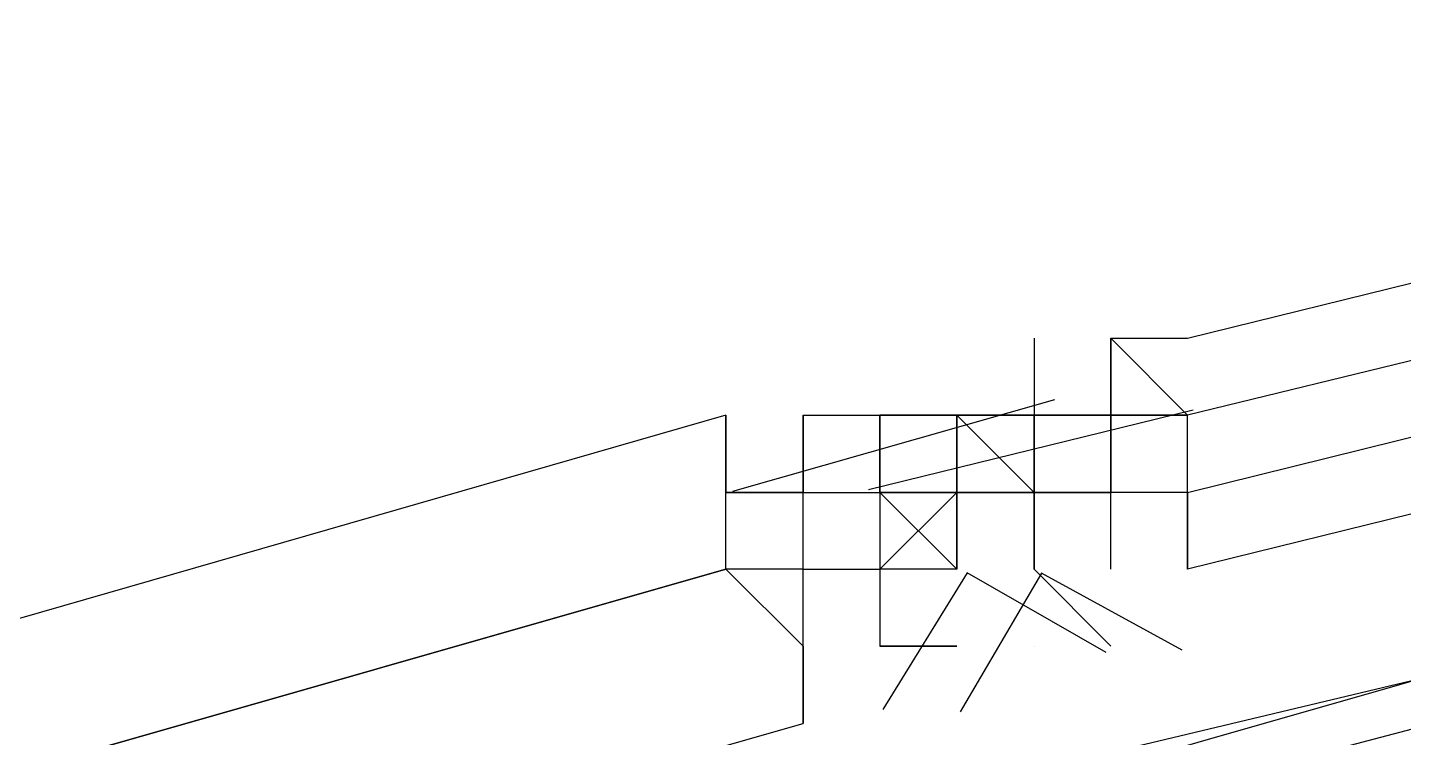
# Model space of a CAD drawing. Header units: feet. Extents: x -84 to 198, y -22 to 181.
# Drawn here: x 59.6523 to 59.8907, y 150.442 to 150.5649 of the extents above; entities that cross this region are included whole.
import ezdxf

# ---------------------------------------------------------------- set-up
doc = ezdxf.new("R2010")
doc.units = ezdxf.units.FT
doc.layers.add('A-LINEA', color=7, linetype='CONTINUOUS')

msp = doc.modelspace()

# ---------------------------------------------------------------- linework, layer by layer
at = {"layer": 'A-LINEA'}
for p, q in [((59.8267, 150.5111), (59.8267, 150.5111)), ((59.8267, 150.5111), (59.8267, 150.4978)), ((59.8267, 150.5111), (59.8267, 150.5111)), ((59.8267, 150.5111), (59.8267, 150.4978)), ((59.84, 150.5111), (59.84, 150.5111)), ((59.84, 150.5111), (59.84, 150.5111)), ((59.84, 150.5111), (59.84, 150.5111)), ((59.84, 150.5111), (59.84, 150.5111)), ((59.84, 150.5111), (59.84, 150.5111)), ((59.84, 150.5111), (59.84, 150.5111)), ((59.84, 150.5111), (59.84, 150.5111)), ((59.84, 150.5111), (59.84, 150.5111)), ((59.84, 150.5111), (59.84, 150.5111)), ((59.84, 150.4978), (59.84, 150.5111)), ((59.84, 150.5111), (59.84, 150.5111)), ((59.84, 150.5111), (59.84, 150.5111)), ((59.84, 150.5111), (59.84, 150.5111)), ((59.84, 150.5111), (59.84, 150.5111)), ((59.84, 150.5111), (59.84, 150.5111)), ((59.84, 150.5111), (59.84, 150.5111)), ((59.84, 150.5111), (59.84, 150.5111)), ((59.84, 150.5111), (59.84, 150.5111)), ((59.84, 150.5111), (59.84, 150.5111)), ((59.84, 150.4978), (59.84, 150.5111)), ((59.7745, 150.4846), (59.8303, 150.5005)), ((59.7745, 150.4846), (59.8303, 150.5005)), ((59.7733, 150.4844), (59.7733, 150.4978)), ((59.7733, 150.4978), (59.7733, 150.4978)), ((59.7733, 150.4978), (59.7733, 150.4844)), ((59.7733, 150.4844), (59.7733, 150.4978)), ((59.7733, 150.4978), (59.7733, 150.4978)), ((59.7733, 150.4978), (59.7733, 150.4844)), ((59.7867, 150.4978), (59.8, 150.4978)), ((59.7867, 150.4978), (59.7867, 150.4978)), ((59.7867, 150.4844), (59.7867, 150.4978)), ((59.7867, 150.4978), (59.7867, 150.4844)), ((59.7867, 150.4978), (59.7867, 150.4844)), ((59.7867, 150.4978), (59.7867, 150.4844)), ((59.7867, 150.4978), (59.7867, 150.4844)), ((59.7867, 150.4844), (59.7867, 150.4978)), ((59.7867, 150.4978), (59.7867, 150.4978)), ((59.7867, 150.4978), (59.8, 150.4978)), ((59.7867, 150.4978), (59.7867, 150.4978)), ((59.7867, 150.4844), (59.7867, 150.4978)), ((59.7867, 150.4978), (59.7867, 150.4844)), ((59.7867, 150.4978), (59.7867, 150.4844)), ((59.7867, 150.4978), (59.7867, 150.4844)), ((59.7867, 150.4978), (59.7867, 150.4844)), ((59.7867, 150.4844), (59.7867, 150.4978)), ((59.7867, 150.4978), (59.7867, 150.4978)), ((59.798, 150.4849), (59.8543, 150.4987)), ((59.798, 150.4849), (59.8543, 150.4987)), ((59.8, 150.4978), (59.8, 150.4978)), ((59.8133, 150.4978), (59.8, 150.4978)), ((59.8, 150.4978), (59.8, 150.4978)), ((59.8, 150.4978), (59.8, 150.4978)), ((59.8, 150.4844), (59.8, 150.4978)), ((59.8, 150.4978), (59.8, 150.4978)), ((59.8, 150.4978), (59.8, 150.4978)), ((59.8, 150.4978), (59.8, 150.4978)), ((59.8, 150.4978), (59.8, 150.4978)), ((59.8, 150.4978), (59.8, 150.4978)), ((59.8, 150.4978), (59.8, 150.4978)), ((59.8, 150.4978), (59.8, 150.4978)), ((59.8, 150.4978), (59.8, 150.4978)), ((59.8, 150.4978), (59.8, 150.4978)), ((59.8, 150.4978), (59.8, 150.4844)), ((59.8, 150.4978), (59.8, 150.4978)), ((59.8, 150.4978), (59.8, 150.4844)), ((59.8, 150.4978), (59.8, 150.4978)), ((59.8, 150.4978), (59.8, 150.4978)), ((59.8, 150.4978), (59.8, 150.4978)), ((59.8, 150.4844), (59.8, 150.4978)), ((59.8, 150.4978), (59.8, 150.4978)), ((59.8, 150.4978), (59.8, 150.4978)), ((59.8, 150.4978), (59.8133, 150.4978)), ((59.8, 150.4978), (59.8, 150.4978)), ((59.8, 150.4978), (59.8, 150.4978)), ((59.8, 150.4844), (59.8, 150.4978)), ((59.8, 150.4978), (59.8, 150.4978)), ((59.8, 150.4978), (59.8, 150.4978)), ((59.8, 150.4978), (59.8, 150.4978)), ((59.8, 150.4978), (59.8, 150.4978)), ((59.8, 150.4844), (59.8, 150.4978)), ((59.8, 150.4978), (59.8, 150.4978)), ((59.8, 150.4978), (59.8, 150.4978)), ((59.8, 150.4978), (59.8, 150.4978)), ((59.8133, 150.4978), (59.8, 150.4978)), ((59.8, 150.4978), (59.8, 150.4978)), ((59.8, 150.4978), (59.8, 150.4978)), ((59.8, 150.4844), (59.8, 150.4978)), ((59.8, 150.4978), (59.8, 150.4978)), ((59.8, 150.4978), (59.8, 150.4978)), ((59.8, 150.4978), (59.8, 150.4978)), ((59.8, 150.4978), (59.8, 150.4978)), ((59.8, 150.4978), (59.8, 150.4978)), ((59.8, 150.4978), (59.8, 150.4978)), ((59.8, 150.4978), (59.8, 150.4978)), ((59.8, 150.4978), (59.8, 150.4978)), ((59.8, 150.4978), (59.8, 150.4978)), ((59.8, 150.4978), (59.8, 150.4844)), ((59.8, 150.4978), (59.8, 150.4978)), ((59.8, 150.4978), (59.8, 150.4844)), ((59.8, 150.4978), (59.8, 150.4978)), ((59.8, 150.4978), (59.8, 150.4978)), ((59.8, 150.4978), (59.8, 150.4978)), ((59.8, 150.4844), (59.8, 150.4978)), ((59.8, 150.4978), (59.8, 150.4978)), ((59.8, 150.4978), (59.8, 150.4978)), ((59.8, 150.4978), (59.8133, 150.4978)), ((59.8, 150.4978), (59.8, 150.4978)), ((59.8, 150.4978), (59.8, 150.4978)), ((59.8, 150.4844), (59.8, 150.4978)), ((59.8, 150.4978), (59.8, 150.4978)), ((59.8, 150.4978), (59.8, 150.4978)), ((59.8, 150.4978), (59.8, 150.4978)), ((59.8, 150.4978), (59.8, 150.4978)), ((59.8, 150.4844), (59.8, 150.4978)), ((59.8, 150.4978), (59.8, 150.4978)), ((59.8, 150.4978), (59.8, 150.4978)), ((59.8133, 150.4844), (59.8133, 150.4978)), ((59.8133, 150.4978), (59.8133, 150.4978)), ((59.8133, 150.4978), (59.8133, 150.4978)), ((59.8133, 150.4978), (59.8133, 150.4978)), ((59.8133, 150.4978), (59.8133, 150.4978)), ((59.8267, 150.4978), (59.8133, 150.4978)), ((59.8133, 150.4978), (59.8133, 150.4844)), ((59.8133, 150.4978), (59.8133, 150.4978)), ((59.8133, 150.4978), (59.8133, 150.4978)), ((59.8133, 150.4978), (59.8133, 150.4978)), ((59.8133, 150.4978), (59.8133, 150.4978)), ((59.8133, 150.4978), (59.8133, 150.4978)), ((59.8267, 150.4978), (59.8133, 150.4978)), ((59.8267, 150.4978), (59.8133, 150.4978)), ((59.8267, 150.4978), (59.8133, 150.4978)), ((59.8267, 150.4978), (59.8133, 150.4978)), ((59.8267, 150.4978), (59.8133, 150.4978)), ((59.8267, 150.4978), (59.8133, 150.4978)), ((59.8133, 150.4978), (59.8133, 150.4978)), ((59.8133, 150.4978), (59.8133, 150.4978)), ((59.8133, 150.4978), (59.8133, 150.4978)), ((59.8133, 150.4844), (59.8133, 150.4978)), ((59.8133, 150.4978), (59.8267, 150.4978)), ((59.8133, 150.4978), (59.8133, 150.4978)), ((59.8133, 150.4978), (59.8133, 150.4978)), ((59.8133, 150.4978), (59.8133, 150.4978)), ((59.8133, 150.4978), (59.8133, 150.4978)), ((59.8133, 150.4978), (59.8133, 150.4978)), ((59.8133, 150.4978), (59.8133, 150.4978)), ((59.8133, 150.4978), (59.8133, 150.4978)), ((59.8133, 150.4978), (59.8133, 150.4978)), ((59.8133, 150.4978), (59.8133, 150.4978)), ((59.8133, 150.4978), (59.8133, 150.4978)), ((59.8133, 150.4978), (59.8133, 150.4978)), ((59.8133, 150.4978), (59.8133, 150.4978)), ((59.8133, 150.4978), (59.8133, 150.4978)), ((59.8133, 150.4978), (59.8133, 150.4978)), ((59.8133, 150.4978), (59.8133, 150.4978)), ((59.8133, 150.4978), (59.8133, 150.4978)), ((59.8267, 150.4978), (59.8133, 150.4978)), ((59.8267, 150.4978), (59.8133, 150.4978)), ((59.8133, 150.4844), (59.8133, 150.4978)), ((59.8133, 150.4978), (59.8133, 150.4978)), ((59.8133, 150.4978), (59.8133, 150.4978)), ((59.8133, 150.4978), (59.8133, 150.4978)), ((59.8133, 150.4978), (59.8133, 150.4978)), ((59.8267, 150.4978), (59.8133, 150.4978)), ((59.8133, 150.4978), (59.8133, 150.4844)), ((59.8133, 150.4978), (59.8133, 150.4978)), ((59.8133, 150.4978), (59.8133, 150.4978)), ((59.8133, 150.4978), (59.8133, 150.4978)), ((59.8133, 150.4978), (59.8133, 150.4978)), ((59.8133, 150.4978), (59.8133, 150.4978)), ((59.8267, 150.4978), (59.8133, 150.4978)), ((59.8267, 150.4978), (59.8133, 150.4978)), ((59.8267, 150.4978), (59.8133, 150.4978)), ((59.8267, 150.4978), (59.8133, 150.4978)), ((59.8267, 150.4978), (59.8133, 150.4978)), ((59.8267, 150.4978), (59.8133, 150.4978)), ((59.8133, 150.4978), (59.8133, 150.4978)), ((59.8133, 150.4978), (59.8133, 150.4978)), ((59.8133, 150.4978), (59.8133, 150.4978)), ((59.8133, 150.4844), (59.8133, 150.4978)), ((59.8133, 150.4978), (59.8267, 150.4978)), ((59.8133, 150.4978), (59.8133, 150.4978)), ((59.8133, 150.4978), (59.8133, 150.4978)), ((59.8133, 150.4978), (59.8133, 150.4978)), ((59.8133, 150.4978), (59.8133, 150.4978)), ((59.8133, 150.4978), (59.8133, 150.4978)), ((59.8133, 150.4978), (59.8133, 150.4978)), ((59.8133, 150.4978), (59.8133, 150.4978)), ((59.8133, 150.4978), (59.8133, 150.4978)), ((59.8133, 150.4978), (59.8133, 150.4978)), ((59.8133, 150.4978), (59.8133, 150.4978)), ((59.8133, 150.4978), (59.8133, 150.4978)), ((59.8133, 150.4978), (59.8133, 150.4978)), ((59.8133, 150.4978), (59.8133, 150.4978)), ((59.8133, 150.4978), (59.8133, 150.4978)), ((59.8133, 150.4978), (59.8133, 150.4978)), ((59.8133, 150.4978), (59.8133, 150.4978)), ((59.8267, 150.4978), (59.8133, 150.4978)), ((59.8267, 150.4978), (59.8133, 150.4978)), ((59.8267, 150.4978), (59.8267, 150.4978)), ((59.8267, 150.4978), (59.8267, 150.4978)), ((59.8267, 150.4978), (59.8267, 150.4978)), ((59.8267, 150.4844), (59.8267, 150.4978)), ((59.8267, 150.4978), (59.8267, 150.4978)), ((59.8267, 150.4978), (59.8267, 150.4978)), ((59.8267, 150.4978), (59.8267, 150.4978)), ((59.8267, 150.4978), (59.8267, 150.4978)), ((59.8267, 150.4978), (59.8267, 150.4978)), ((59.8267, 150.4978), (59.8267, 150.4978)), ((59.8267, 150.4978), (59.8267, 150.4978)), ((59.8267, 150.4978), (59.8267, 150.4978)), ((59.8267, 150.4978), (59.8267, 150.4978)), ((59.8267, 150.4978), (59.8267, 150.4978)), ((59.8267, 150.4978), (59.8267, 150.4978)), ((59.8267, 150.4978), (59.8267, 150.4978)), ((59.8267, 150.4978), (59.8267, 150.4978)), ((59.8267, 150.4978), (59.84, 150.4978)), ((59.8267, 150.4978), (59.8267, 150.4978)), ((59.8267, 150.4978), (59.8267, 150.4978)), ((59.8267, 150.4978), (59.8267, 150.4978)), ((59.8267, 150.4978), (59.8267, 150.4978)), ((59.8267, 150.4978), (59.8267, 150.4978)), ((59.8267, 150.4978), (59.8267, 150.4978)), ((59.8267, 150.4978), (59.8267, 150.4978)), ((59.8267, 150.4978), (59.8267, 150.4978)), ((59.8267, 150.4978), (59.8267, 150.4978)), ((59.8267, 150.4978), (59.8267, 150.4978)), ((59.8267, 150.4844), (59.8267, 150.4978)), ((59.8267, 150.4978), (59.8267, 150.4978)), ((59.8267, 150.4978), (59.8267, 150.4978)), ((59.8267, 150.4978), (59.8267, 150.4978)), ((59.8267, 150.4978), (59.8267, 150.4978)), ((59.8267, 150.4978), (59.8267, 150.4978)), ((59.8267, 150.4978), (59.8267, 150.4978)), ((59.8267, 150.4978), (59.8267, 150.4978)), ((59.8267, 150.4844), (59.8267, 150.4978)), ((59.8267, 150.4978), (59.8267, 150.4978)), ((59.8267, 150.4978), (59.8267, 150.4978)), ((59.8267, 150.4978), (59.8267, 150.4978)), ((59.8267, 150.4978), (59.8267, 150.4978)), ((59.8267, 150.4978), (59.8267, 150.4978)), ((59.8267, 150.4978), (59.8267, 150.4978)), ((59.8267, 150.4978), (59.8267, 150.4978)), ((59.8267, 150.4978), (59.8267, 150.4978)), ((59.8267, 150.4978), (59.8267, 150.4978)), ((59.8267, 150.4844), (59.8267, 150.4978)), ((59.8267, 150.4978), (59.8267, 150.4978)), ((59.8267, 150.4978), (59.8267, 150.4978)), ((59.8267, 150.4978), (59.8267, 150.4978)), ((59.8267, 150.4978), (59.8267, 150.4978)), ((59.8267, 150.4978), (59.8267, 150.4978)), ((59.8267, 150.4978), (59.8267, 150.4978)), ((59.8267, 150.4978), (59.8267, 150.4978)), ((59.8267, 150.4978), (59.8267, 150.4978)), ((59.8267, 150.4978), (59.8267, 150.4978)), ((59.8267, 150.4978), (59.8267, 150.4978)), ((59.8267, 150.4978), (59.8267, 150.4978)), ((59.8267, 150.4978), (59.8267, 150.4978)), ((59.8267, 150.4978), (59.8267, 150.4978)), ((59.8267, 150.4978), (59.84, 150.4978)), ((59.8267, 150.4978), (59.8267, 150.4978)), ((59.8267, 150.4978), (59.8267, 150.4978)), ((59.8267, 150.4978), (59.8267, 150.4978)), ((59.8267, 150.4978), (59.8267, 150.4978)), ((59.8267, 150.4978), (59.8267, 150.4978)), ((59.8267, 150.4978), (59.8267, 150.4978)), ((59.8267, 150.4978), (59.8267, 150.4978)), ((59.8267, 150.4978), (59.8267, 150.4978)), ((59.8267, 150.4978), (59.8267, 150.4978)), ((59.8267, 150.4978), (59.8267, 150.4978)), ((59.8267, 150.4844), (59.8267, 150.4978)), ((59.8267, 150.4978), (59.8267, 150.4978)), ((59.8267, 150.4978), (59.8267, 150.4978)), ((59.8267, 150.4978), (59.8267, 150.4978)), ((59.8267, 150.4978), (59.8267, 150.4978)), ((59.8267, 150.4978), (59.8267, 150.4978)), ((59.8267, 150.4978), (59.8267, 150.4978)), ((59.8267, 150.4978), (59.8267, 150.4978)), ((59.8267, 150.4844), (59.8267, 150.4978)), ((59.8267, 150.4978), (59.8267, 150.4978)), ((59.8267, 150.4978), (59.8267, 150.4978)), ((59.8267, 150.4978), (59.8267, 150.4978)), ((59.8267, 150.4978), (59.8267, 150.4978)), ((59.8267, 150.4978), (59.8267, 150.4978)), ((59.8267, 150.4978), (59.8267, 150.4978)), ((59.84, 150.4978), (59.84, 150.4978)), ((59.84, 150.4844), (59.84, 150.4978)), ((59.8533, 150.4978), (59.84, 150.4978)), ((59.84, 150.4978), (59.84, 150.4978)), ((59.84, 150.4978), (59.84, 150.4978)), ((59.84, 150.4978), (59.84, 150.4978)), ((59.84, 150.4978), (59.84, 150.4978)), ((59.84, 150.4844), (59.84, 150.4978)), ((59.84, 150.4978), (59.84, 150.4978)), ((59.84, 150.4978), (59.84, 150.4978)), ((59.84, 150.4978), (59.84, 150.4978)), ((59.84, 150.4978), (59.84, 150.4978)), ((59.84, 150.4978), (59.84, 150.4978)), ((59.84, 150.4978), (59.84, 150.4978)), ((59.84, 150.4978), (59.84, 150.4978)), ((59.84, 150.4978), (59.84, 150.4978)), ((59.84, 150.4978), (59.84, 150.4978)), ((59.84, 150.4978), (59.84, 150.4978)), ((59.84, 150.4978), (59.84, 150.4978)), ((59.84, 150.4978), (59.84, 150.4978)), ((59.84, 150.4978), (59.84, 150.4978)), ((59.84, 150.4978), (59.84, 150.4978)), ((59.84, 150.4978), (59.84, 150.4978)), ((59.84, 150.4978), (59.84, 150.4978)), ((59.84, 150.4978), (59.84, 150.4978)), ((59.84, 150.4978), (59.84, 150.4978)), ((59.84, 150.4978), (59.8533, 150.4978)), ((59.84, 150.4978), (59.84, 150.4978)), ((59.84, 150.4978), (59.84, 150.4978)), ((59.84, 150.4978), (59.84, 150.4978)), ((59.84, 150.4978), (59.84, 150.4978)), ((59.84, 150.4844), (59.84, 150.4978)), ((59.8533, 150.4978), (59.84, 150.4978)), ((59.84, 150.4978), (59.84, 150.4978)), ((59.84, 150.4978), (59.84, 150.4978)), ((59.84, 150.4978), (59.84, 150.4978)), ((59.84, 150.4978), (59.84, 150.4978)), ((59.84, 150.4844), (59.84, 150.4978)), ((59.84, 150.4978), (59.84, 150.4978)), ((59.84, 150.4978), (59.84, 150.4978)), ((59.84, 150.4978), (59.84, 150.4978)), ((59.84, 150.4978), (59.84, 150.4978)), ((59.84, 150.4978), (59.84, 150.4978)), ((59.84, 150.4978), (59.84, 150.4978)), ((59.84, 150.4978), (59.84, 150.4978)), ((59.84, 150.4978), (59.84, 150.4978)), ((59.84, 150.4978), (59.84, 150.4978)), ((59.84, 150.4978), (59.84, 150.4978)), ((59.84, 150.4978), (59.84, 150.4978)), ((59.84, 150.4978), (59.84, 150.4978)), ((59.84, 150.4978), (59.84, 150.4978)), ((59.84, 150.4978), (59.84, 150.4978)), ((59.84, 150.4978), (59.84, 150.4978)), ((59.84, 150.4978), (59.84, 150.4978)), ((59.84, 150.4978), (59.84, 150.4978)), ((59.84, 150.4978), (59.84, 150.4978)), ((59.84, 150.4978), (59.8533, 150.4978)), ((59.84, 150.4978), (59.84, 150.4978)), ((59.84, 150.4978), (59.84, 150.4978)), ((59.84, 150.4978), (59.84, 150.4978)), ((59.8533, 150.4978), (59.8533, 150.4978)), ((59.8533, 150.4978), (59.8533, 150.4978)), ((59.8533, 150.4978), (59.8533, 150.4978)), ((59.8533, 150.4978), (59.8533, 150.4978)), ((59.7733, 150.4844), (59.7733, 150.4844)), ((59.7733, 150.4844), (59.7733, 150.4844)), ((59.7733, 150.4844), (59.7733, 150.4844)), ((59.7733, 150.4844), (59.7733, 150.4844)), ((59.7733, 150.4844), (59.7733, 150.4844)), ((59.7733, 150.4844), (59.7733, 150.4844)), ((59.7733, 150.4844), (59.7733, 150.4844)), ((59.7733, 150.4844), (59.7733, 150.4844)), ((59.7733, 150.4844), (59.7733, 150.4844)), ((59.7733, 150.4844), (59.7733, 150.4844)), ((59.7733, 150.4844), (59.7867, 150.4844)), ((59.7733, 150.4844), (59.7733, 150.4844)), ((59.7733, 150.4844), (59.7733, 150.4844)), ((59.7867, 150.4844), (59.7733, 150.4844)), ((59.7867, 150.4844), (59.7733, 150.4844)), ((59.7867, 150.4844), (59.7733, 150.4844)), ((59.7867, 150.4844), (59.7733, 150.4844)), ((59.7867, 150.4844), (59.7733, 150.4844)), ((59.7867, 150.4844), (59.7733, 150.4844)), ((59.7733, 150.4711), (59.7733, 150.4844)), ((59.7733, 150.4844), (59.7733, 150.4844)), ((59.7733, 150.4844), (59.7733, 150.4844)), ((59.7733, 150.4844), (59.7733, 150.4844)), ((59.7733, 150.4844), (59.7733, 150.4844)), ((59.7733, 150.4844), (59.7733, 150.4844)), ((59.7733, 150.4844), (59.7733, 150.4844)), ((59.7733, 150.4844), (59.7733, 150.4844)), ((59.7733, 150.4844), (59.7733, 150.4844)), ((59.7733, 150.4844), (59.7733, 150.4844)), ((59.7733, 150.4844), (59.7733, 150.4844)), ((59.7733, 150.4844), (59.7867, 150.4844)), ((59.7733, 150.4844), (59.7733, 150.4844)), ((59.7733, 150.4844), (59.7733, 150.4844)), ((59.7867, 150.4844), (59.7733, 150.4844)), ((59.7867, 150.4844), (59.7733, 150.4844)), ((59.7867, 150.4844), (59.7733, 150.4844)), ((59.7867, 150.4844), (59.7733, 150.4844)), ((59.7867, 150.4844), (59.7733, 150.4844)), ((59.7867, 150.4844), (59.7733, 150.4844)), ((59.7733, 150.4711), (59.7733, 150.4844)), ((59.7867, 150.4711), (59.7867, 150.4844)), ((59.7867, 150.4844), (59.7867, 150.4844)), ((59.7867, 150.4844), (59.7867, 150.4844)), ((59.7867, 150.4844), (59.7867, 150.4844)), ((59.7867, 150.4844), (59.7867, 150.4844)), ((59.7867, 150.4711), (59.7867, 150.4844)), ((59.7867, 150.4844), (59.7867, 150.4844)), ((59.7867, 150.4844), (59.7867, 150.4844)), ((59.7867, 150.4844), (59.7867, 150.4844)), ((59.7867, 150.4844), (59.7867, 150.4844)), ((59.7867, 150.4711), (59.7867, 150.4844)), ((59.7867, 150.4844), (59.7867, 150.4844)), ((59.7867, 150.4844), (59.7867, 150.4844)), ((59.7867, 150.4844), (59.7867, 150.4844)), ((59.7867, 150.4844), (59.7867, 150.4844)), ((59.7867, 150.4844), (59.7867, 150.4844)), ((59.7867, 150.4844), (59.7867, 150.4844)), ((59.7867, 150.4844), (59.7867, 150.4844)), ((59.7867, 150.4844), (59.7867, 150.4844)), ((59.7867, 150.4844), (59.7867, 150.4844)), ((59.7867, 150.4844), (59.7867, 150.4844)), ((59.7867, 150.4844), (59.7867, 150.4844)), ((59.7867, 150.4844), (59.7867, 150.4844)), ((59.7867, 150.4844), (59.7867, 150.4844)), ((59.7867, 150.4844), (59.7867, 150.4844)), ((59.7867, 150.4844), (59.7867, 150.4844)), ((59.7867, 150.4844), (59.7867, 150.4844)), ((59.7867, 150.4844), (59.7867, 150.4844)), ((59.7867, 150.4844), (59.7867, 150.4844)), ((59.7867, 150.4711), (59.7867, 150.4844)), ((59.7867, 150.4844), (59.7867, 150.4844)), ((59.7867, 150.4844), (59.7867, 150.4844)), ((59.7867, 150.4844), (59.7867, 150.4844)), ((59.7867, 150.4844), (59.7867, 150.4844)), ((59.7867, 150.4711), (59.7867, 150.4844)), ((59.7867, 150.4844), (59.7867, 150.4844)), ((59.7867, 150.4844), (59.7867, 150.4844)), ((59.7867, 150.4844), (59.7867, 150.4844)), ((59.7867, 150.4844), (59.7867, 150.4844)), ((59.7867, 150.4711), (59.7867, 150.4844)), ((59.7867, 150.4844), (59.7867, 150.4844)), ((59.7867, 150.4844), (59.7867, 150.4844)), ((59.7867, 150.4844), (59.7867, 150.4844)), ((59.7867, 150.4844), (59.7867, 150.4844)), ((59.7867, 150.4844), (59.7867, 150.4844)), ((59.7867, 150.4844), (59.7867, 150.4844)), ((59.7867, 150.4844), (59.7867, 150.4844)), ((59.7867, 150.4844), (59.7867, 150.4844)), ((59.7867, 150.4844), (59.7867, 150.4844)), ((59.7867, 150.4844), (59.7867, 150.4844)), ((59.7867, 150.4844), (59.7867, 150.4844)), ((59.7867, 150.4844), (59.7867, 150.4844)), ((59.7867, 150.4844), (59.7867, 150.4844)), ((59.7867, 150.4844), (59.7867, 150.4844)), ((59.7867, 150.4844), (59.7867, 150.4844)), ((59.7867, 150.4844), (59.7867, 150.4844)), ((59.7867, 150.4844), (59.7867, 150.4844)), ((59.7867, 150.4844), (59.7867, 150.4844)), ((59.8, 150.4844), (59.8, 150.4844)), ((59.8, 150.4844), (59.8, 150.4844)), ((59.8, 150.4844), (59.8, 150.4844)), ((59.8133, 150.4711), (59.8, 150.4844)), ((59.8, 150.4844), (59.8, 150.4844)), ((59.8, 150.4844), (59.8, 150.4844)), ((59.8, 150.4844), (59.8, 150.4844)), ((59.8, 150.4844), (59.8, 150.4844)), ((59.8133, 150.4844), (59.8, 150.4844)), ((59.8, 150.4844), (59.8, 150.4844)), ((59.8, 150.4844), (59.8, 150.4844)), ((59.8, 150.4844), (59.8, 150.4844)), ((59.8, 150.4844), (59.8, 150.4844)), ((59.8, 150.4844), (59.8, 150.4844)), ((59.8, 150.4844), (59.8, 150.4844)), ((59.8, 150.4844), (59.8, 150.4844)), ((59.8, 150.4844), (59.8, 150.4844)), ((59.8, 150.4844), (59.8, 150.4844)), ((59.8, 150.4844), (59.8, 150.4844)), ((59.8, 150.4844), (59.8, 150.4844)), ((59.8, 150.4844), (59.8, 150.4844)), ((59.8, 150.4844), (59.8, 150.4844)), ((59.8, 150.4844), (59.8, 150.4844)), ((59.8, 150.4844), (59.8, 150.4844)), ((59.8, 150.4711), (59.8133, 150.4844)), ((59.8, 150.4844), (59.8, 150.4844)), ((59.8, 150.4844), (59.8, 150.4844)), ((59.8, 150.4844), (59.8, 150.4844)), ((59.8, 150.4844), (59.8, 150.4844)), ((59.8, 150.4844), (59.8, 150.4844)), ((59.8, 150.4844), (59.8, 150.4844)), ((59.8, 150.4844), (59.8, 150.4844)), ((59.8, 150.4844), (59.8133, 150.4844)), ((59.8, 150.4844), (59.8, 150.4844)), ((59.8, 150.4844), (59.8, 150.4844)), ((59.8, 150.4844), (59.8, 150.4844)), ((59.8, 150.4844), (59.8, 150.4844)), ((59.8, 150.4844), (59.8, 150.4711)), ((59.8, 150.4844), (59.8, 150.4844)), ((59.8, 150.4844), (59.8, 150.4711)), ((59.8, 150.4844), (59.8133, 150.4844)), ((59.8, 150.4844), (59.8, 150.4844)), ((59.8, 150.4844), (59.8, 150.4844)), ((59.8, 150.4844), (59.8, 150.4844)), ((59.8, 150.4844), (59.8, 150.4844)), ((59.8, 150.4844), (59.8, 150.4844)), ((59.8, 150.4844), (59.8, 150.4844)), ((59.8, 150.4844), (59.8, 150.4844)), ((59.8, 150.4844), (59.8, 150.4844)), ((59.8, 150.4844), (59.8, 150.4844)), ((59.8, 150.4844), (59.8, 150.4844)), ((59.8, 150.4844), (59.8, 150.4844)), ((59.8, 150.4844), (59.8, 150.4844)), ((59.8, 150.4844), (59.8, 150.4844)), ((59.8, 150.4844), (59.8, 150.4844)), ((59.8, 150.4844), (59.8, 150.4844)), ((59.8133, 150.4711), (59.8, 150.4844)), ((59.8, 150.4844), (59.8, 150.4844)), ((59.8, 150.4844), (59.8, 150.4844)), ((59.8, 150.4844), (59.8, 150.4844)), ((59.8, 150.4844), (59.8, 150.4844)), ((59.8133, 150.4844), (59.8, 150.4844)), ((59.8, 150.4844), (59.8, 150.4844)), ((59.8, 150.4844), (59.8, 150.4844)), ((59.8, 150.4844), (59.8, 150.4844)), ((59.8, 150.4844), (59.8, 150.4844)), ((59.8, 150.4844), (59.8, 150.4844)), ((59.8, 150.4844), (59.8, 150.4844)), ((59.8, 150.4844), (59.8, 150.4844)), ((59.8, 150.4844), (59.8, 150.4844)), ((59.8, 150.4844), (59.8, 150.4844)), ((59.8, 150.4844), (59.8, 150.4844)), ((59.8, 150.4844), (59.8, 150.4844)), ((59.8, 150.4844), (59.8, 150.4844)), ((59.8, 150.4844), (59.8, 150.4844)), ((59.8, 150.4844), (59.8, 150.4844)), ((59.8, 150.4844), (59.8, 150.4844)), ((59.8, 150.4711), (59.8133, 150.4844)), ((59.8, 150.4844), (59.8, 150.4844)), ((59.8, 150.4844), (59.8, 150.4844)), ((59.8, 150.4844), (59.8, 150.4844)), ((59.8, 150.4844), (59.8, 150.4844)), ((59.8, 150.4844), (59.8, 150.4844)), ((59.8, 150.4844), (59.8, 150.4844)), ((59.8, 150.4844), (59.8, 150.4844)), ((59.8, 150.4844), (59.8133, 150.4844)), ((59.8, 150.4844), (59.8, 150.4844)), ((59.8, 150.4844), (59.8, 150.4844)), ((59.8, 150.4844), (59.8, 150.4844)), ((59.8, 150.4844), (59.8, 150.4844)), ((59.8, 150.4844), (59.8, 150.4711)), ((59.8, 150.4844), (59.8, 150.4844)), ((59.8, 150.4844), (59.8, 150.4711)), ((59.8, 150.4844), (59.8133, 150.4844)), ((59.8, 150.4844), (59.8, 150.4844)), ((59.8, 150.4844), (59.8, 150.4844)), ((59.8, 150.4844), (59.8, 150.4844)), ((59.8, 150.4844), (59.8, 150.4844)), ((59.8, 150.4844), (59.8, 150.4844)), ((59.8, 150.4844), (59.8, 150.4844)), ((59.8, 150.4844), (59.8, 150.4844)), ((59.8, 150.4844), (59.8, 150.4844)), ((59.8, 150.4844), (59.8, 150.4844)), ((59.8, 150.4844), (59.8, 150.4844)), ((59.8, 150.4844), (59.8, 150.4844)), ((59.8, 150.4844), (59.8, 150.4844)), ((59.8133, 150.4844), (59.8133, 150.4844)), ((59.8133, 150.4844), (59.8133, 150.4844)), ((59.8133, 150.4844), (59.8133, 150.4844)), ((59.8133, 150.4844), (59.8133, 150.4844)), ((59.8133, 150.4844), (59.8133, 150.4844)), ((59.8133, 150.4844), (59.8133, 150.4844)), ((59.8133, 150.4844), (59.8133, 150.4844)), ((59.8133, 150.4844), (59.8133, 150.4844)), ((59.8133, 150.4844), (59.8133, 150.4844)), ((59.8133, 150.4844), (59.8133, 150.4844)), ((59.8133, 150.4844), (59.8133, 150.4844)), ((59.8133, 150.4711), (59.8133, 150.4844)), ((59.8133, 150.4844), (59.8133, 150.4844)), ((59.8133, 150.4844), (59.8133, 150.4844)), ((59.8133, 150.4844), (59.8133, 150.4844)), ((59.8133, 150.4844), (59.8133, 150.4844)), ((59.8133, 150.4844), (59.8133, 150.4844)), ((59.8133, 150.4844), (59.8133, 150.4844)), ((59.8133, 150.4844), (59.8133, 150.4844)), ((59.8133, 150.4844), (59.8133, 150.4844)), ((59.8133, 150.4844), (59.8133, 150.4844)), ((59.8133, 150.4844), (59.8133, 150.4844)), ((59.8133, 150.4844), (59.8133, 150.4844)), ((59.8267, 150.4844), (59.8133, 150.4844)), ((59.8133, 150.4844), (59.8133, 150.4844)), ((59.8133, 150.4844), (59.8133, 150.4844)), ((59.8133, 150.4844), (59.8133, 150.4844)), ((59.8133, 150.4844), (59.8133, 150.4844)), ((59.8133, 150.4844), (59.8133, 150.4844)), ((59.8133, 150.4844), (59.8133, 150.4844)), ((59.8133, 150.4844), (59.8133, 150.4844)), ((59.8133, 150.4844), (59.8133, 150.4844)), ((59.8133, 150.4711), (59.8133, 150.4844)), ((59.8133, 150.4844), (59.8133, 150.4844)), ((59.8133, 150.4844), (59.8133, 150.4844)), ((59.8133, 150.4844), (59.8133, 150.4844)), ((59.8133, 150.4711), (59.8133, 150.4844)), ((59.8133, 150.4844), (59.8133, 150.4844)), ((59.8133, 150.4844), (59.8133, 150.4844)), ((59.8133, 150.4844), (59.8133, 150.4844)), ((59.8133, 150.4844), (59.8133, 150.4844)), ((59.8133, 150.4844), (59.8133, 150.4844)), ((59.8133, 150.4844), (59.8133, 150.4844)), ((59.8133, 150.4844), (59.8133, 150.4844)), ((59.8133, 150.4844), (59.8133, 150.4844)), ((59.8133, 150.4844), (59.8133, 150.4844)), ((59.8133, 150.4844), (59.8133, 150.4844)), ((59.8133, 150.4844), (59.8133, 150.4844)), ((59.8133, 150.4844), (59.8133, 150.4844)), ((59.8133, 150.4844), (59.8133, 150.4844)), ((59.8133, 150.4844), (59.8133, 150.4844)), ((59.8133, 150.4711), (59.8133, 150.4844)), ((59.8133, 150.4844), (59.8133, 150.4844)), ((59.8133, 150.4844), (59.8133, 150.4844)), ((59.8133, 150.4844), (59.8133, 150.4844)), ((59.8133, 150.4844), (59.8133, 150.4844)), ((59.8133, 150.4844), (59.8133, 150.4844)), ((59.8133, 150.4844), (59.8133, 150.4844)), ((59.8133, 150.4844), (59.8133, 150.4844)), ((59.8133, 150.4844), (59.8133, 150.4844)), ((59.8133, 150.4844), (59.8133, 150.4844)), ((59.8133, 150.4844), (59.8133, 150.4844)), ((59.8133, 150.4844), (59.8133, 150.4844)), ((59.8133, 150.4844), (59.8133, 150.4844)), ((59.8133, 150.4844), (59.8133, 150.4844)), ((59.8133, 150.4844), (59.8133, 150.4844)), ((59.8133, 150.4844), (59.8133, 150.4844)), ((59.8133, 150.4844), (59.8133, 150.4844)), ((59.8133, 150.4844), (59.8133, 150.4844)), ((59.8133, 150.4844), (59.8133, 150.4844)), ((59.8133, 150.4844), (59.8133, 150.4844)), ((59.8133, 150.4844), (59.8133, 150.4844)), ((59.8133, 150.4844), (59.8133, 150.4844)), ((59.8133, 150.4844), (59.8133, 150.4844)), ((59.8133, 150.4844), (59.8133, 150.4844)), ((59.8133, 150.4844), (59.8133, 150.4844)), ((59.8133, 150.4844), (59.8133, 150.4844)), ((59.8133, 150.4844), (59.8133, 150.4844)), ((59.8133, 150.4844), (59.8133, 150.4844)), ((59.8133, 150.4844), (59.8133, 150.4844)), ((59.8133, 150.4844), (59.8133, 150.4844)), ((59.8133, 150.4711), (59.8133, 150.4844)), ((59.8133, 150.4844), (59.8133, 150.4844)), ((59.8133, 150.4844), (59.8133, 150.4844)), ((59.8133, 150.4844), (59.8133, 150.4844)), ((59.8133, 150.4844), (59.8133, 150.4844)), ((59.8133, 150.4844), (59.8133, 150.4844)), ((59.8133, 150.4844), (59.8133, 150.4844)), ((59.8133, 150.4844), (59.8133, 150.4844)), ((59.8133, 150.4844), (59.8133, 150.4844)), ((59.8133, 150.4844), (59.8133, 150.4844)), ((59.8133, 150.4844), (59.8133, 150.4844)), ((59.8133, 150.4844), (59.8133, 150.4844)), ((59.8267, 150.4844), (59.8133, 150.4844)), ((59.8133, 150.4844), (59.8133, 150.4844)), ((59.8133, 150.4844), (59.8133, 150.4844)), ((59.8133, 150.4844), (59.8133, 150.4844)), ((59.8133, 150.4844), (59.8133, 150.4844)), ((59.8133, 150.4844), (59.8133, 150.4844)), ((59.8133, 150.4844), (59.8133, 150.4844)), ((59.8133, 150.4844), (59.8133, 150.4844)), ((59.8133, 150.4844), (59.8133, 150.4844)), ((59.8133, 150.4711), (59.8133, 150.4844)), ((59.8133, 150.4844), (59.8133, 150.4844)), ((59.8133, 150.4844), (59.8133, 150.4844)), ((59.8133, 150.4844), (59.8133, 150.4844)), ((59.8133, 150.4711), (59.8133, 150.4844)), ((59.8133, 150.4844), (59.8133, 150.4844)), ((59.8133, 150.4844), (59.8133, 150.4844)), ((59.8133, 150.4844), (59.8133, 150.4844)), ((59.8133, 150.4844), (59.8133, 150.4844)), ((59.8133, 150.4844), (59.8133, 150.4844)), ((59.8133, 150.4844), (59.8133, 150.4844)), ((59.8133, 150.4844), (59.8133, 150.4844)), ((59.8133, 150.4844), (59.8133, 150.4844)), ((59.8133, 150.4844), (59.8133, 150.4844)), ((59.8133, 150.4844), (59.8133, 150.4844)), ((59.8133, 150.4844), (59.8133, 150.4844)), ((59.8133, 150.4844), (59.8133, 150.4844)), ((59.8133, 150.4844), (59.8133, 150.4844)), ((59.8133, 150.4844), (59.8133, 150.4844)), ((59.8133, 150.4711), (59.8133, 150.4844)), ((59.8133, 150.4844), (59.8133, 150.4844)), ((59.8133, 150.4844), (59.8133, 150.4844)), ((59.8133, 150.4844), (59.8133, 150.4844)), ((59.8133, 150.4844), (59.8133, 150.4844)), ((59.8133, 150.4844), (59.8133, 150.4844)), ((59.8133, 150.4844), (59.8133, 150.4844)), ((59.8133, 150.4844), (59.8133, 150.4844)), ((59.8133, 150.4844), (59.8133, 150.4844)), ((59.8133, 150.4844), (59.8133, 150.4844)), ((59.8133, 150.4844), (59.8133, 150.4844)), ((59.8133, 150.4844), (59.8133, 150.4844)), ((59.8133, 150.4844), (59.8133, 150.4844)), ((59.8133, 150.4844), (59.8133, 150.4844)), ((59.8133, 150.4844), (59.8133, 150.4844)), ((59.8133, 150.4844), (59.8133, 150.4844)), ((59.8133, 150.4844), (59.8133, 150.4844)), ((59.8133, 150.4844), (59.8133, 150.4844)), ((59.8133, 150.4844), (59.8133, 150.4844)), ((59.8267, 150.4844), (59.8267, 150.4844)), ((59.8267, 150.4844), (59.8267, 150.4844)), ((59.84, 150.4844), (59.8267, 150.4844)), ((59.8267, 150.4844), (59.8267, 150.4844)), ((59.8267, 150.4844), (59.8267, 150.4844)), ((59.8267, 150.4844), (59.8267, 150.4844)), ((59.8267, 150.4844), (59.8267, 150.4844)), ((59.8267, 150.4844), (59.8267, 150.4844)), ((59.8267, 150.4844), (59.8267, 150.4844)), ((59.8267, 150.4844), (59.8267, 150.4844)), ((59.8267, 150.4844), (59.8267, 150.4844)), ((59.8267, 150.4844), (59.8267, 150.4844)), ((59.8267, 150.4844), (59.8267, 150.4844)), ((59.8267, 150.4844), (59.8267, 150.4844)), ((59.8267, 150.4844), (59.8267, 150.4844)), ((59.8267, 150.4844), (59.8267, 150.4844)), ((59.8267, 150.4844), (59.8267, 150.4844)), ((59.8267, 150.4844), (59.8267, 150.4844)), ((59.8267, 150.4844), (59.8267, 150.4844)), ((59.8267, 150.4844), (59.8267, 150.4844)), ((59.8267, 150.4844), (59.8267, 150.4844)), ((59.8267, 150.4844), (59.8267, 150.4844)), ((59.8267, 150.4844), (59.8267, 150.4844)), ((59.8267, 150.4844), (59.8267, 150.4844)), ((59.8267, 150.4844), (59.84, 150.4844)), ((59.8267, 150.4844), (59.8267, 150.4844)), ((59.8267, 150.4844), (59.8267, 150.4844)), ((59.8267, 150.4844), (59.8267, 150.4844)), ((59.8267, 150.4844), (59.8267, 150.4844)), ((59.8267, 150.4844), (59.8267, 150.4844)), ((59.8267, 150.4844), (59.8267, 150.4844)), ((59.8267, 150.4711), (59.8267, 150.4844)), ((59.8267, 150.4844), (59.8267, 150.4711)), ((59.8267, 150.4844), (59.8267, 150.4844)), ((59.8267, 150.4844), (59.8267, 150.4844)), ((59.8267, 150.4844), (59.8267, 150.4844)), ((59.8267, 150.4844), (59.8267, 150.4844)), ((59.8267, 150.4844), (59.8267, 150.4844)), ((59.8267, 150.4844), (59.8267, 150.4844)), ((59.8267, 150.4844), (59.8267, 150.4844)), ((59.8267, 150.4844), (59.8267, 150.4844)), ((59.8267, 150.4844), (59.8267, 150.4844)), ((59.8267, 150.4844), (59.8267, 150.4844)), ((59.84, 150.4844), (59.8267, 150.4844)), ((59.8267, 150.4844), (59.8267, 150.4844)), ((59.8267, 150.4844), (59.8267, 150.4844)), ((59.8267, 150.4844), (59.8267, 150.4844)), ((59.8267, 150.4844), (59.8267, 150.4844)), ((59.8267, 150.4844), (59.8267, 150.4844)), ((59.8267, 150.4844), (59.8267, 150.4844)), ((59.8267, 150.4844), (59.8267, 150.4844)), ((59.8267, 150.4844), (59.8267, 150.4844)), ((59.8267, 150.4844), (59.8267, 150.4844)), ((59.8267, 150.4844), (59.8267, 150.4844)), ((59.8267, 150.4844), (59.8267, 150.4844)), ((59.8267, 150.4844), (59.8267, 150.4844)), ((59.8267, 150.4844), (59.8267, 150.4844)), ((59.8267, 150.4844), (59.8267, 150.4844)), ((59.8267, 150.4844), (59.8267, 150.4844)), ((59.8267, 150.4844), (59.8267, 150.4844)), ((59.8267, 150.4844), (59.8267, 150.4844)), ((59.8267, 150.4844), (59.8267, 150.4844)), ((59.8267, 150.4844), (59.8267, 150.4844)), ((59.8267, 150.4844), (59.8267, 150.4844)), ((59.8267, 150.4844), (59.8267, 150.4844)), ((59.8267, 150.4844), (59.84, 150.4844)), ((59.8267, 150.4844), (59.8267, 150.4844)), ((59.8267, 150.4844), (59.8267, 150.4844)), ((59.8267, 150.4844), (59.8267, 150.4844)), ((59.8267, 150.4844), (59.8267, 150.4844)), ((59.8267, 150.4844), (59.8267, 150.4844)), ((59.8267, 150.4844), (59.8267, 150.4844)), ((59.8267, 150.4711), (59.8267, 150.4844)), ((59.8267, 150.4844), (59.8267, 150.4711)), ((59.8267, 150.4844), (59.8267, 150.4844)), ((59.8267, 150.4844), (59.8267, 150.4844)), ((59.8267, 150.4844), (59.8267, 150.4844)), ((59.8267, 150.4844), (59.8267, 150.4844)), ((59.8267, 150.4844), (59.8267, 150.4844)), ((59.8267, 150.4844), (59.8267, 150.4844)), ((59.8267, 150.4844), (59.8267, 150.4844)), ((59.8267, 150.4844), (59.8267, 150.4844)), ((59.84, 150.4844), (59.84, 150.4844)), ((59.84, 150.4844), (59.84, 150.4844)), ((59.8533, 150.4844), (59.84, 150.4844)), ((59.84, 150.4844), (59.84, 150.4844)), ((59.84, 150.4711), (59.84, 150.4844)), ((59.84, 150.4844), (59.84, 150.4844)), ((59.84, 150.4844), (59.84, 150.4844)), ((59.84, 150.4844), (59.84, 150.4844)), ((59.84, 150.4844), (59.84, 150.4844)), ((59.84, 150.4844), (59.84, 150.4844)), ((59.84, 150.4844), (59.84, 150.4844)), ((59.84, 150.4844), (59.84, 150.4844)), ((59.84, 150.4844), (59.84, 150.4844)), ((59.84, 150.4844), (59.84, 150.4844)), ((59.84, 150.4844), (59.84, 150.4844)), ((59.84, 150.4844), (59.84, 150.4844)), ((59.84, 150.4844), (59.84, 150.4844)), ((59.84, 150.4844), (59.84, 150.4844)), ((59.84, 150.4844), (59.84, 150.4844)), ((59.84, 150.4844), (59.84, 150.4844)), ((59.84, 150.4844), (59.84, 150.4844)), ((59.84, 150.4844), (59.84, 150.4844)), ((59.84, 150.4844), (59.84, 150.4844)), ((59.84, 150.4844), (59.84, 150.4844)), ((59.84, 150.4844), (59.84, 150.4844)), ((59.84, 150.4844), (59.84, 150.4844)), ((59.84, 150.4844), (59.84, 150.4844)), ((59.84, 150.4844), (59.84, 150.4844)), ((59.84, 150.4844), (59.84, 150.4844)), ((59.8533, 150.4844), (59.84, 150.4844)), ((59.84, 150.4844), (59.84, 150.4844)), ((59.84, 150.4711), (59.84, 150.4844)), ((59.84, 150.4844), (59.84, 150.4844)), ((59.84, 150.4844), (59.84, 150.4844)), ((59.84, 150.4844), (59.84, 150.4844)), ((59.84, 150.4844), (59.84, 150.4844)), ((59.84, 150.4844), (59.84, 150.4844)), ((59.84, 150.4844), (59.84, 150.4844)), ((59.84, 150.4844), (59.84, 150.4844)), ((59.84, 150.4844), (59.84, 150.4844)), ((59.84, 150.4844), (59.84, 150.4844)), ((59.84, 150.4844), (59.84, 150.4844)), ((59.84, 150.4844), (59.84, 150.4844)), ((59.84, 150.4844), (59.84, 150.4844)), ((59.84, 150.4844), (59.84, 150.4844)), ((59.84, 150.4844), (59.84, 150.4844)), ((59.84, 150.4844), (59.84, 150.4844)), ((59.84, 150.4844), (59.84, 150.4844)), ((59.84, 150.4844), (59.84, 150.4844)), ((59.84, 150.4844), (59.84, 150.4844)), ((59.84, 150.4844), (59.84, 150.4844)), ((59.84, 150.4844), (59.84, 150.4844)), ((59.84, 150.4844), (59.84, 150.4844)), ((59.84, 150.4844), (59.84, 150.4844)), ((59.8533, 150.4844), (59.8533, 150.4844)), ((59.8533, 150.4844), (59.8533, 150.4844)), ((59.8533, 150.4844), (59.8533, 150.4844)), ((59.8533, 150.4844), (59.8533, 150.4844)), ((59.8533, 150.4844), (59.8533, 150.4844)), ((59.8533, 150.4844), (59.8533, 150.4844)), ((59.8533, 150.4844), (59.8533, 150.4844)), ((59.8533, 150.4844), (59.8533, 150.4844)), ((59.8533, 150.4711), (59.8533, 150.4844)), ((59.8533, 150.4711), (59.8533, 150.4844)), ((59.8533, 150.4844), (59.8533, 150.4844)), ((59.8533, 150.4844), (59.8533, 150.4844)), ((59.8533, 150.4844), (59.8533, 150.4844)), ((59.8533, 150.4844), (59.8533, 150.4844)), ((59.8533, 150.4844), (59.8533, 150.4844)), ((59.8533, 150.4844), (59.8533, 150.4844)), ((59.8533, 150.4844), (59.8533, 150.4844)), ((59.8533, 150.4844), (59.8533, 150.4844)), ((59.8533, 150.4844), (59.8533, 150.4844)), ((59.8533, 150.4844), (59.8533, 150.4844)), ((59.8533, 150.4844), (59.8533, 150.4844)), ((59.8533, 150.4844), (59.8533, 150.4844)), ((59.8533, 150.4711), (59.8533, 150.4844)), ((59.8533, 150.4711), (59.8533, 150.4844)), ((59.8533, 150.4844), (59.8533, 150.4844)), ((59.8533, 150.4844), (59.8533, 150.4844)), ((59.8533, 150.4844), (59.8533, 150.4844)), ((59.8533, 150.4844), (59.8533, 150.4844)), ((59.7733, 150.4711), (59.7733, 150.4711)), ((59.7733, 150.4711), (59.7733, 150.4711)), ((59.7733, 150.4711), (59.7733, 150.4711)), ((59.7733, 150.4711), (59.7733, 150.4711)), ((59.7733, 150.4711), (59.7733, 150.4711)), ((59.7733, 150.4711), (59.7733, 150.4711)), ((59.7733, 150.4711), (59.7733, 150.4711)), ((59.7733, 150.4711), (59.7733, 150.4711)), ((59.7733, 150.4711), (59.7733, 150.4711)), ((59.7733, 150.4711), (59.7733, 150.4711)), ((59.7733, 150.4711), (59.7733, 150.4711)), ((59.7733, 150.4711), (59.7733, 150.4711)), ((59.7733, 150.4711), (59.7733, 150.4711)), ((59.7733, 150.4711), (59.7733, 150.4711)), ((59.7867, 150.4711), (59.7867, 150.4711)), ((59.7867, 150.4711), (59.7867, 150.4711)), ((59.7867, 150.4711), (59.7867, 150.4711)), ((59.7867, 150.4711), (59.7867, 150.4711)), ((59.7867, 150.4711), (59.7867, 150.4711)), ((59.7867, 150.4711), (59.8, 150.4711)), ((59.7867, 150.4578), (59.7867, 150.4711)), ((59.7867, 150.4711), (59.7867, 150.4711)), ((59.7867, 150.4711), (59.7867, 150.4711)), ((59.7867, 150.4711), (59.7867, 150.4711)), ((59.7867, 150.4711), (59.8, 150.4711)), ((59.7867, 150.4711), (59.7867, 150.4711)), ((59.7867, 150.4711), (59.8, 150.4711)), ((59.7867, 150.4711), (59.7867, 150.4711)), ((59.7867, 150.4711), (59.7867, 150.4711)), ((59.7867, 150.4711), (59.7867, 150.4711)), ((59.7867, 150.4578), (59.7867, 150.4711)), ((59.7867, 150.4711), (59.7867, 150.4711)), ((59.7867, 150.4711), (59.7867, 150.4711)), ((59.7867, 150.4711), (59.7867, 150.4711)), ((59.7867, 150.4711), (59.7867, 150.4711)), ((59.7867, 150.4711), (59.7867, 150.4711)), ((59.7867, 150.4711), (59.7867, 150.4711)), ((59.7867, 150.4711), (59.7867, 150.4711)), ((59.7867, 150.4711), (59.7867, 150.4711)), ((59.7867, 150.4711), (59.7867, 150.4711)), ((59.7867, 150.4711), (59.7867, 150.4711)), ((59.7867, 150.4711), (59.7867, 150.4711)), ((59.7867, 150.4711), (59.7867, 150.4711)), ((59.7867, 150.4711), (59.7867, 150.4711)), ((59.7867, 150.4711), (59.7867, 150.4711)), ((59.7867, 150.4711), (59.7867, 150.4711)), ((59.7867, 150.4711), (59.8, 150.4711)), ((59.7867, 150.4578), (59.7867, 150.4711)), ((59.7867, 150.4711), (59.7867, 150.4711)), ((59.7867, 150.4711), (59.7867, 150.4711)), ((59.7867, 150.4711), (59.7867, 150.4711)), ((59.7867, 150.4711), (59.8, 150.4711)), ((59.7867, 150.4711), (59.7867, 150.4711)), ((59.7867, 150.4711), (59.8, 150.4711)), ((59.7867, 150.4711), (59.7867, 150.4711)), ((59.7867, 150.4711), (59.7867, 150.4711)), ((59.7867, 150.4711), (59.7867, 150.4711)), ((59.7867, 150.4578), (59.7867, 150.4711)), ((59.7867, 150.4711), (59.7867, 150.4711)), ((59.7867, 150.4711), (59.7867, 150.4711)), ((59.7867, 150.4711), (59.7867, 150.4711)), ((59.7867, 150.4711), (59.7867, 150.4711)), ((59.7867, 150.4711), (59.7867, 150.4711)), ((59.7867, 150.4711), (59.7867, 150.4711)), ((59.7867, 150.4711), (59.7867, 150.4711)), ((59.7867, 150.4711), (59.7867, 150.4711)), ((59.7867, 150.4711), (59.7867, 150.4711)), ((59.7867, 150.4711), (59.7867, 150.4711)), ((59.8, 150.4711), (59.8, 150.4711)), ((59.8, 150.4711), (59.8, 150.4711)), ((59.8, 150.4711), (59.8, 150.4711)), ((59.8, 150.4711), (59.8, 150.4711)), ((59.8, 150.4711), (59.8, 150.4711)), ((59.8, 150.4711), (59.8, 150.4711)), ((59.8, 150.4711), (59.8, 150.4711)), ((59.8, 150.4711), (59.8, 150.4711)), ((59.8, 150.4711), (59.8, 150.4711)), ((59.8, 150.4711), (59.8, 150.4711)), ((59.8, 150.4711), (59.8, 150.4711)), ((59.8, 150.4711), (59.8, 150.4711)), ((59.8, 150.4711), (59.8, 150.4711)), ((59.8, 150.4711), (59.8, 150.4711)), ((59.8, 150.4711), (59.8, 150.4711)), ((59.8, 150.4711), (59.8, 150.4711)), ((59.8, 150.4711), (59.8, 150.4711)), ((59.8, 150.4711), (59.8, 150.4711)), ((59.8, 150.4711), (59.8, 150.4711)), ((59.8, 150.4711), (59.8, 150.4711)), ((59.8, 150.4711), (59.8, 150.4711)), ((59.8, 150.4711), (59.8, 150.4711)), ((59.8, 150.4711), (59.8, 150.4711)), ((59.8, 150.4711), (59.8, 150.4711)), ((59.8, 150.4711), (59.8, 150.4711)), ((59.8, 150.4711), (59.8, 150.4711)), ((59.8, 150.4711), (59.8, 150.4711)), ((59.8, 150.4711), (59.8, 150.4711)), ((59.8, 150.4711), (59.8, 150.4711)), ((59.8, 150.4711), (59.8, 150.4711)), ((59.8, 150.4711), (59.8, 150.4711)), ((59.8, 150.4711), (59.8, 150.4711)), ((59.8, 150.4711), (59.8, 150.4711)), ((59.8, 150.4711), (59.8, 150.4711)), ((59.8, 150.4711), (59.8, 150.4711)), ((59.8, 150.4711), (59.8, 150.4711)), ((59.8, 150.4711), (59.8, 150.4711)), ((59.8, 150.4711), (59.8, 150.4711)), ((59.8, 150.4711), (59.8, 150.4711)), ((59.8, 150.4711), (59.8, 150.4711)), ((59.8, 150.4711), (59.8, 150.4711)), ((59.8, 150.4711), (59.8, 150.4711)), ((59.8, 150.4711), (59.8, 150.4711)), ((59.8, 150.4711), (59.8, 150.4711)), ((59.8, 150.4711), (59.8, 150.4711)), ((59.8, 150.4711), (59.8, 150.4711)), ((59.8, 150.4711), (59.8, 150.4711)), ((59.8, 150.4711), (59.8, 150.4711)), ((59.8, 150.4711), (59.8, 150.4711)), ((59.8, 150.4711), (59.8, 150.4711)), ((59.8, 150.4711), (59.8, 150.4711)), ((59.8, 150.4711), (59.8, 150.4711)), ((59.8, 150.4711), (59.8, 150.4711)), ((59.8, 150.4711), (59.8, 150.4711)), ((59.8, 150.4711), (59.8, 150.4711)), ((59.8, 150.4711), (59.8, 150.4711)), ((59.8133, 150.4711), (59.8133, 150.4711)), ((59.8133, 150.4711), (59.8133, 150.4711)), ((59.8133, 150.4711), (59.8133, 150.4711)), ((59.8133, 150.4711), (59.8133, 150.4711)), ((59.8133, 150.4711), (59.8133, 150.4711)), ((59.8133, 150.4711), (59.8133, 150.4711)), ((59.8133, 150.4711), (59.8133, 150.4711)), ((59.8133, 150.4711), (59.8133, 150.4711)), ((59.8133, 150.4711), (59.8133, 150.4711)), ((59.8133, 150.4711), (59.8133, 150.4711)), ((59.8133, 150.4711), (59.8133, 150.4711)), ((59.8133, 150.4711), (59.8133, 150.4711)), ((59.8133, 150.4711), (59.8133, 150.4711)), ((59.8133, 150.4711), (59.8133, 150.4711)), ((59.8133, 150.4711), (59.8133, 150.4711)), ((59.8133, 150.4711), (59.8133, 150.4711)), ((59.8133, 150.4711), (59.8133, 150.4711)), ((59.8133, 150.4711), (59.8133, 150.4711)), ((59.8133, 150.4711), (59.8133, 150.4711)), ((59.8133, 150.4711), (59.8133, 150.4711)), ((59.8133, 150.4711), (59.8133, 150.4711)), ((59.8133, 150.4711), (59.8133, 150.4711)), ((59.8267, 150.4711), (59.8267, 150.4711)), ((59.8267, 150.4711), (59.8267, 150.4711)), ((59.8267, 150.4711), (59.8267, 150.4711)), ((59.8267, 150.4711), (59.8267, 150.4711)), ((59.8267, 150.4711), (59.8267, 150.4711)), ((59.8267, 150.4711), (59.8267, 150.4711)), ((59.8267, 150.4711), (59.8267, 150.4711)), ((59.8267, 150.4711), (59.8267, 150.4711)), ((59.8267, 150.4711), (59.8267, 150.4711)), ((59.8267, 150.4711), (59.8267, 150.4711)), ((59.8267, 150.4711), (59.8267, 150.4711)), ((59.8267, 150.4711), (59.8267, 150.4711)), ((59.8267, 150.4711), (59.8267, 150.4711)), ((59.8267, 150.4711), (59.8267, 150.4711)), ((59.8267, 150.4711), (59.8267, 150.4711)), ((59.8267, 150.4711), (59.8267, 150.4711)), ((59.8267, 150.4711), (59.8267, 150.4711)), ((59.8267, 150.4711), (59.8267, 150.4711)), ((59.8267, 150.4711), (59.8267, 150.4711)), ((59.8267, 150.4711), (59.8267, 150.4711)), ((59.8267, 150.4711), (59.8267, 150.4711)), ((59.8267, 150.4711), (59.8267, 150.4711)), ((59.8533, 150.4711), (59.8533, 150.4711)), ((59.8533, 150.4711), (59.8533, 150.4711)), ((59.8533, 150.4711), (59.8533, 150.4711)), ((59.8533, 150.4711), (59.8533, 150.4711)), ((59.8533, 150.4711), (59.8533, 150.4711)), ((59.8533, 150.4711), (59.8533, 150.4711)), ((59.8533, 150.4711), (59.8533, 150.4711)), ((59.8533, 150.4711), (59.8533, 150.4711)), ((59.8533, 150.4711), (59.8533, 150.4711)), ((59.8533, 150.4711), (59.8533, 150.4711)), ((59.8533, 150.4711), (59.8533, 150.4711)), ((59.8533, 150.4711), (59.8533, 150.4711)), ((59.8533, 150.4711), (59.8533, 150.4711)), ((59.8533, 150.4711), (59.8533, 150.4711)), ((59.8533, 150.4711), (59.8533, 150.4711)), ((59.8533, 150.4711), (59.8533, 150.4711)), ((59.8533, 150.4711), (59.8533, 150.4711)), ((59.8533, 150.4711), (59.8533, 150.4711)), ((59.8533, 150.4711), (59.8533, 150.4711)), ((59.8533, 150.4711), (59.8533, 150.4711)), ((59.7867, 150.4578), (59.7867, 150.4578)), ((59.7867, 150.4578), (59.7867, 150.4578)), ((59.7867, 150.4578), (59.7867, 150.4578)), ((59.7867, 150.4444), (59.7867, 150.4578)), ((59.7867, 150.4578), (59.7867, 150.4578)), ((59.7867, 150.4578), (59.7867, 150.4578)), ((59.7867, 150.4578), (59.7867, 150.4578)), ((59.7867, 150.4578), (59.7867, 150.4578)), ((59.7867, 150.4578), (59.7867, 150.4578)), ((59.7867, 150.4578), (59.7867, 150.4578)), ((59.7867, 150.4578), (59.7867, 150.4578)), ((59.7867, 150.4578), (59.7867, 150.4578)), ((59.7867, 150.4578), (59.7867, 150.4578)), ((59.7867, 150.4578), (59.7867, 150.4444)), ((59.7867, 150.4578), (59.7867, 150.4578)), ((59.7867, 150.4578), (59.7867, 150.4578)), ((59.7867, 150.4578), (59.7867, 150.4578)), ((59.7867, 150.4578), (59.7867, 150.4578)), ((59.7867, 150.4444), (59.7867, 150.4578)), ((59.7867, 150.4578), (59.7867, 150.4578)), ((59.7867, 150.4578), (59.7867, 150.4578)), ((59.7867, 150.4578), (59.7867, 150.4578)), ((59.7867, 150.4578), (59.7867, 150.4578)), ((59.7867, 150.4578), (59.7867, 150.4578)), ((59.7867, 150.4578), (59.7867, 150.4578)), ((59.7867, 150.4578), (59.7867, 150.4578)), ((59.7867, 150.4578), (59.7867, 150.4578)), ((59.7867, 150.4578), (59.7867, 150.4578)), ((59.7867, 150.4578), (59.7867, 150.4444)), ((59.7867, 150.4578), (59.7867, 150.4578)), ((59.8133, 150.4578), (59.8, 150.4578)), ((59.8133, 150.4578), (59.8, 150.4578)), ((59.8133, 150.4578), (59.8, 150.4578)), ((59.8, 150.4578), (59.8, 150.4578)), ((59.8, 150.4578), (59.8, 150.4578)), ((59.8, 150.4578), (59.8, 150.4578)), ((59.8133, 150.4578), (59.8, 150.4578)), ((59.8133, 150.4578), (59.8, 150.4578)), ((59.8133, 150.4578), (59.8, 150.4578)), ((59.8, 150.4578), (59.8, 150.4578)), ((59.8, 150.4578), (59.8, 150.4578)), ((59.8, 150.4578), (59.8, 150.4578)), ((59.8133, 150.4578), (59.8133, 150.4578)), ((59.8133, 150.4578), (59.8133, 150.4578)), ((59.8267, 150.4578), (59.8267, 150.4578)), ((59.8267, 150.4578), (59.8267, 150.4578)), ((59.84, 150.4578), (59.84, 150.4578)), ((59.84, 150.4578), (59.84, 150.4578)), ((59.7867, 150.4444), (59.7867, 150.4444)), ((59.7867, 150.4444), (59.7867, 150.4444))]:
    msp.add_line(p, q, dxfattribs=at)
for points in [[(59.8533, 150.5111), (63.68, 151.4578), (63.68, 151.4444), (63.68, 151.4311), (59.8533, 150.4978), (59.84, 150.5111), (59.8533, 150.5111)], [(59.8533, 150.5111), (63.68, 151.4578), (63.68, 151.4444), (63.68, 151.4311), (59.8533, 150.4978), (59.84, 150.5111), (59.8533, 150.5111)], [(59.8533, 150.4844), (63.68, 151.4311), (63.6933, 151.4178), (63.68, 151.4178), (59.8533, 150.4711), (59.8533, 150.4844)], [(59.8533, 150.4844), (63.68, 151.4311), (63.6933, 151.4178), (63.68, 151.4178), (59.8533, 150.4711), (59.8533, 150.4844)], [(59.84, 150.4844), (59.84, 150.4844), (59.84, 150.4978), (59.84, 150.5111)], [(59.84, 150.5111), (59.84, 150.4978), (59.84, 150.4844)], [(59.8533, 150.4711), (59.8533, 150.4844), (59.8533, 150.4978), (59.84, 150.5111), (59.8533, 150.5111)], [(59.84, 150.4844), (59.84, 150.4844), (59.84, 150.4978), (59.84, 150.5111)], [(59.84, 150.5111), (59.84, 150.4978), (59.84, 150.4844)], [(59.8533, 150.4711), (59.8533, 150.4844), (59.8533, 150.4978), (59.84, 150.5111), (59.8533, 150.5111)], [(59.7733, 150.4978), (55.9733, 149.4044), (55.9867, 149.3911), (59.7733, 150.4711), (59.7733, 150.4844), (59.7733, 150.4978)], [(59.7733, 150.4978), (55.9733, 149.4044), (55.9867, 149.3911), (59.7733, 150.4711), (59.7733, 150.4844), (59.7733, 150.4978)], [(59.7867, 150.4444), (59.7867, 150.4578), (59.7867, 150.4711), (59.7733, 150.4711), (59.7733, 150.4844), (59.7733, 150.4978)], [(59.7867, 150.4444), (59.7867, 150.4578), (59.7867, 150.4711), (59.7733, 150.4711), (59.7733, 150.4844), (59.7733, 150.4978)], [(59.8, 150.4978), (59.8, 150.4844), (59.8, 150.4711), (59.8, 150.4578), (59.8133, 150.4578)], [(59.8, 150.4978), (59.8, 150.4844), (59.8, 150.4711), (59.8, 150.4578), (59.8133, 150.4578)], [(59.8267, 150.4844), (59.8267, 150.4844), (59.8133, 150.4978)], [(59.8267, 150.4844), (59.8267, 150.4844), (59.8133, 150.4978)], [(59.84, 150.4978), (59.84, 150.4978), (59.8267, 150.4978)], [(59.8267, 150.4978), (59.8267, 150.4844), (59.8267, 150.4711), (59.84, 150.4578)], [(59.84, 150.4978), (59.84, 150.4978), (59.8267, 150.4978)], [(59.8267, 150.4978), (59.8267, 150.4844), (59.8267, 150.4711), (59.84, 150.4578)], [(59.7733, 150.4844), (59.7867, 150.4844), (59.8, 150.4844), (59.8, 150.4844)], [(59.7733, 150.4844), (59.7867, 150.4844), (59.8, 150.4844), (59.8, 150.4844)], [(59.8133, 150.4844), (59.8133, 150.4711), (59.8, 150.4711)], [(59.8133, 150.4844), (59.8133, 150.4711), (59.8, 150.4711)], [(59.8133, 150.4844), (59.8267, 150.4844), (59.8267, 150.4711)], [(59.8133, 150.4844), (59.8267, 150.4844), (59.8267, 150.4711)], [(59.8533, 150.4844), (59.8533, 150.4711), (59.8533, 150.4844)], [(59.8533, 150.4844), (59.8533, 150.4711), (59.8533, 150.4844)], [(59.7733, 150.4711), (55.9867, 149.3911), (55.9867, 149.3778), (55.9867, 149.3644), (59.7867, 150.4444), (59.7867, 150.4578), (59.7733, 150.4711)], [(59.7733, 150.4711), (55.9867, 149.3911), (55.9867, 149.3778), (55.9867, 149.3644), (59.7867, 150.4444), (59.7867, 150.4578), (59.7733, 150.4711)], [(60.12, 149.9111), (59.84, 149.8311), (59.68, 150.3911), (59.96, 150.4711), (60.12, 149.9111)], [(60.12, 149.9111), (59.84, 149.8311), (59.68, 150.3911), (59.96, 150.4711), (60.12, 149.9111)], [(59.8267, 149.8444), (60.12, 149.9111), (59.9733, 150.4711), (59.6933, 150.4044), (59.8267, 149.8444)], [(59.8267, 149.8444), (60.12, 149.9111), (59.9733, 150.4711), (59.6933, 150.4044), (59.8267, 149.8444)], [(59.8392, 150.4567), (59.8151, 150.4705), (59.8005, 150.4468)], [(59.8392, 150.4567), (59.8151, 150.4705), (59.8005, 150.4468)], [(59.8524, 150.4571), (59.828, 150.4704), (59.8139, 150.4464)], [(59.8524, 150.4571), (59.828, 150.4704), (59.8139, 150.4464)], [(60.1067, 149.9244), (59.84, 149.8444), (59.6933, 150.3911), (59.9467, 150.4578), (60.1067, 149.9244)], [(60.1067, 149.9244), (59.84, 149.8444), (59.6933, 150.3911), (59.9467, 150.4578), (60.1067, 149.9244)]]:
    msp.add_lwpolyline(points, dxfattribs=at)

doc.saveas('drawing.dxf')
